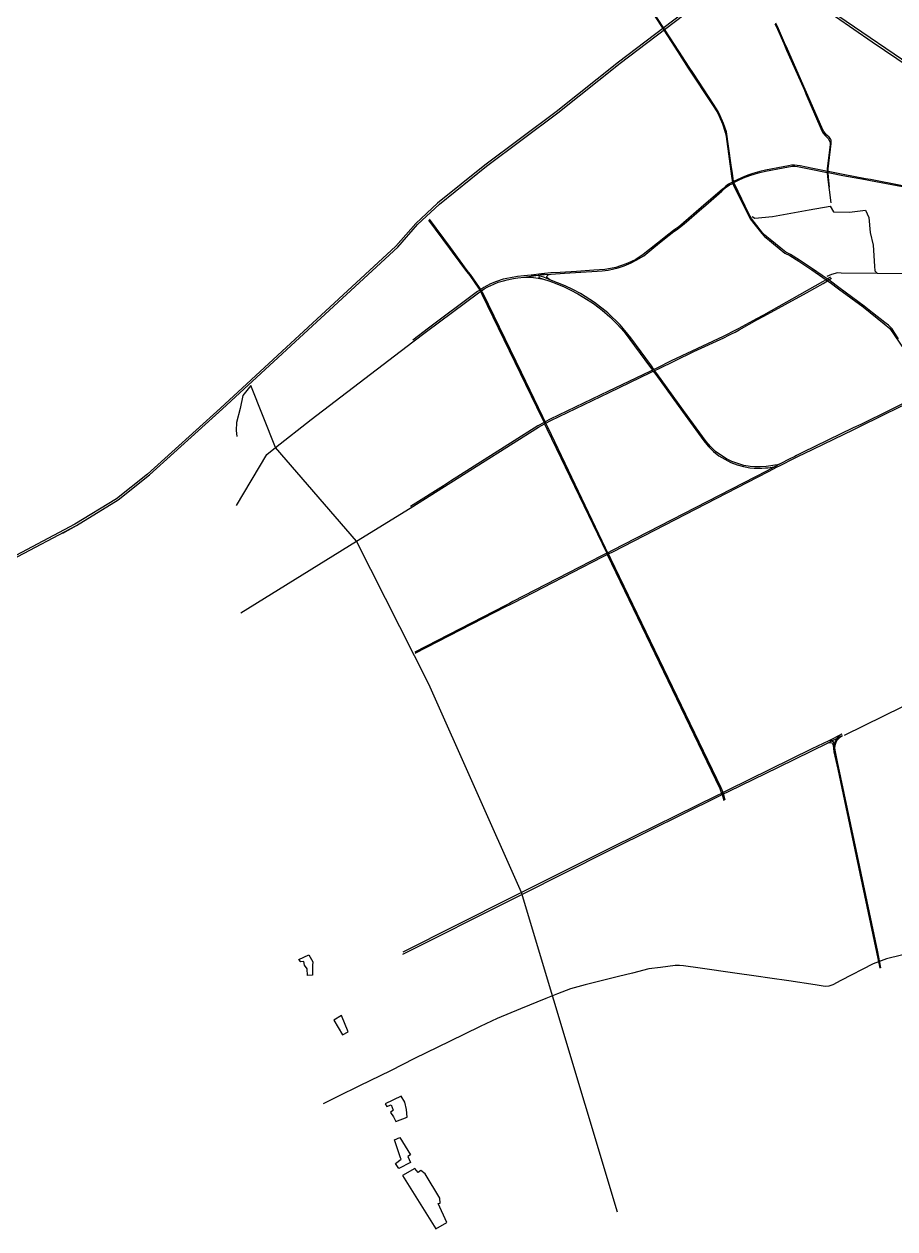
# Model space of a CAD drawing. Header units: millimetres. Extents: x 170 to 95391, y -643 to 69125.
# Drawn here: x 20274 to 26791, y 29586 to 38597 of the extents above; entities that cross this region are included whole.
import ezdxf

# ---------------------------------------------------------------- set-up
doc = ezdxf.new("R2010")
doc.units = ezdxf.units.MM
for name, color, linetype in [('roads_1', 1, 'Continuous'), ('roads_2', 2, 'Continuous'), ('roads_3', 3, 'Continuous'), ('water', 7, 'Continuous')]:
    doc.layers.add(name, color=color, linetype=linetype)

msp = doc.modelspace()

# ---------------------------------------------------------------- linework, layer by layer
at = {"layer": 'roads_1'}
for points in [[(25652.58, 38844.76), (25576.42, 38831.76), (25466.17, 38802.24), (25335.66, 38751.47), (25198.89, 38673.59), (24721.93, 38312.53), (24255.88, 37941.04), (23721.57, 37541.75), (23368.03, 37256.36), (23204.52, 37104.83), (23056.55, 36935.18), (21743.69, 35725), (21198.64, 35231.42), (20965.31, 35047.05), (20655.05, 34855.71), (20174.53, 34602.63)], [(20184.84, 34593.39), (20666.68, 34847.15), (20978.04, 35039.17), (21212.38, 35224.33), (21757.81, 35718.27), (23071.28, 36929.01), (23219.26, 37098.68), (23381.88, 37249.38), (23734.85, 37534.31), (24269.12, 37933.57), (24735.2, 38305.09), (25210.9, 38665.21), (25346.83, 38739.59), (25454.14, 38781.92), (25612.83, 38825.75)], [(26278.2, 38697.02), (26345.47, 38652.87), (26619.75, 38464), (26896.51, 38278.09)], [(26902.09, 38290.88), (26425.34, 38615.19), (26287.56, 38708.17)], [(20563.27, 34789.18), (20666.68, 34847.15)]]:
    msp.add_lwpolyline(points, dxfattribs=at)
at = {"layer": 'roads_2'}
for points in [[(25893.12, 38597.93), (25912.02, 38559), (25959.1, 38450.68), (25979.38, 38402.76), (26113.06, 38101.4), (26124.6, 38074.25), (26237, 37816.05), (26243.84, 37797.85), (26254.23, 37781.52), (26268.42, 37763.56), (26291.51, 37739.78), (26301.02, 37724.65), (26305.04, 37710.93), (26306.04, 37693.32)], [(26314.79, 37702.97), (26314.68, 37715.92), (26312.89, 37728.66), (26307.88, 37738.58), (26298.75, 37752.03), (26281.64, 37766.53), (26268.37, 37780.98), (26258.91, 37794.43), (26252.94, 37804.36), (26244.19, 37823.54), (26129.27, 38085.57), (26120.23, 38107.3), (25986.56, 38408.65), (25965.64, 38457.53), (25919.42, 38562.35), (25900.39, 38602.5)], [(26306.04, 37693.32), (26283.47, 37516.44), (26284.47, 37494.55), (26284.62, 37491.01)], [(26291.19, 37489.9), (26291.03, 37493.24), (26290.07, 37514.08), (26314.79, 37702.97)], [(26284.62, 37491.01), (26284.79, 37487.28), (26286.28, 37454.51), (26311.62, 37259.93)], [(26302.17, 37376.11), (26292.89, 37453), (26291.36, 37486.15), (26291.19, 37489.9)], [(25574.72, 37414.91), (25577.38, 37406.62), (25583.78, 37392.66), (25688.96, 37174.39), (25706.84, 37139.35), (25735.23, 37104.21), (25794.55, 37030.22), (25816.07, 37007.79), (25851.72, 36979.18), (25882.5, 36953.88), (25968.19, 36884.47), (26005.33, 36864.83), (26071.06, 36823.39), (26170.18, 36757.99), (26275.15, 36684.58), (26285.9, 36677.07), (26305.1, 36663.63), (26367.65, 36617.35)], [(26816.37, 36243.68), (26784.8, 36292.44), (26770.09, 36316.26), (26742.02, 36345.8), (26715.2, 36364.56), (26623.38, 36437.74), (26559.73, 36486.29), (26372.25, 36626.54), (26309.7, 36673.38), (26295.53, 36683.08), (26284.65, 36690.53), (26246.56, 36716.6), (26175.05, 36766.62), (26075.86, 36832.04), (26009.68, 36872.49), (25974.24, 36891.84), (25936.37, 36920.18), (25856.76, 36986.22), (25832.47, 37004.74), (25816.42, 37018.52), (25801.12, 37035.53), (25739.63, 37112.11), (25717.99, 37142.43), (25697.82, 37177.03), (25592.84, 37397.03), (25586.39, 37411.33), (25583.1, 37419.1)], [(24121.26, 36696.06), (24160.36, 36688.76), (24208.32, 36674.79), (24260.23, 36654.75), (24315.58, 36631.23), (24365.16, 36607.77), (24417.56, 36578.57), (24461.65, 36552.58), (24535.35, 36505.71), (24598.94, 36457.74), (24657.46, 36406.96), (24713.41, 36352.99), (24765.37, 36294.76), (24961.1, 36029.13), (24976.94, 36008.08), (24979.56, 36004.59)], [(24127.12, 36704.88), (24130.51, 36699.69), (24160.36, 36688.76)], [(24990.11, 36009.49), (24987.45, 36013.25), (24968.23, 36040.4), (24815.66, 36249.13), (24733.69, 36347.99), (24641.78, 36437.86), (24542.33, 36513.8), (24437.17, 36580.71), (24381.23, 36611.75), (24323.83, 36638.96), (24207.4, 36684.58), (24163.31, 36703.65), (24129.77, 36713.63)], [(24207.4, 36684.58), (24187.46, 36699.04), (24185.7, 36707.3)], [(26367.65, 36617.35), (26552.22, 36482.09), (26710.82, 36355.5), (26751.96, 36319), (27046.8, 35888.43)], [(24979.56, 36004.59), (24982.46, 36000.74), (25000.65, 35976.56), (25201.13, 35699.78), (25359.77, 35480.78), (25394.49, 35438.96), (25432.37, 35401.15), (25473.7, 35368.51), (25518.01, 35341.94), (25562.88, 35318.88), (25610.14, 35300.83), (25658.07, 35287.6), (25706.19, 35278.41), (25737.82, 35275.63), (25763.84, 35274.66), (25793.74, 35275.05), (25822.96, 35277.2), (25838.82, 35278.78), (25872.96, 35281.92), (25885.41, 35282.61), (25910.26, 35284.41)], [(25938.21, 35309.83), (25911.15, 35300.43), (25892.82, 35296.76), (25861.11, 35291.85), (25827.31, 35288.7), (25783.29, 35284.6), (25742.85, 35285.72), (25706.65, 35288.91), (25660.45, 35296.22), (25615.02, 35309.05), (25571.42, 35325.82), (25529.49, 35345.97), (25487.97, 35371.68), (25448.48, 35400.76), (25411.93, 35436.27), (25379.47, 35473.7), (25209.03, 35707.21), (25008.16, 35983.98), (24992.76, 36005.76), (24990.11, 36009.49)], [(24713.91, 29711.36), (23996.09, 32100.54), (23304.03, 33658.95), (22762.79, 34728.7), (22155.79, 35429.05), (21971.19, 35892.69)], [(25910.26, 35284.41), (25925.95, 35292.64), (26044.77, 35353.01), (26059.27, 35359.85), (26079.77, 35369.79), (26105.6, 35383.52), (26483.1, 35565.37), (26537.98, 35592.81), (26983.58, 35811.48), (27036.41, 35842.73), (27064.23, 35862.73), (27067.64, 35865.18)], [(27061.24, 35873.44), (27058.14, 35871.2), (27031.29, 35851.72), (26979.6, 35821.1), (26534.73, 35603.18), (26478.4, 35576.43), (26099.88, 35392.6), (26074.99, 35380.26), (26054.91, 35370.95), (26040.76, 35363.81), (25999.73, 35341.56), (25938.21, 35309.83)], [(26412.73, 33278.75), (26997.75, 33564.39), (28212.67, 34150.19), (28241.49, 34163.26)]]:
    msp.add_lwpolyline(points, dxfattribs=at)
at = {"layer": 'roads_3'}
for points in [[(24961.06, 38704.93), (25167.41, 38390.29)], [(25173.6, 38393.8), (25108.69, 38494.45), (24967.11, 38710.59)], [(25167.41, 38390.29), (25244, 38267.98)], [(25251.9, 38274.54), (25173.6, 38393.8)], [(25244, 38267.98), (25425.64, 37993.37), (25462.83, 37935.68), (25475.87, 37907.95), (25500.09, 37850.03), (25508.87, 37828.44), (25521.4, 37787.11), (25527.9, 37754.8), (25568.63, 37459.58), (25571.98, 37427.27), (25574.72, 37414.91)], [(25583.1, 37419.1), (25576.95, 37461.31), (25574.61, 37478.23), (25566.41, 37541.6), (25529.33, 37789.69), (25508.41, 37852.8), (25483.35, 37911.13), (25468.66, 37942.42), (25434.31, 37997.23), (25283.46, 38226.34), (25251.9, 38274.54)], [(26287.39, 37493.97), (26284.47, 37494.55), (26263.33, 37498.78), (26176.83, 37516), (26082.81, 37535.46), (26058.67, 37539.97), (26039.67, 37542.38), (26016.06, 37540.56), (25993.26, 37537.01), (25954.31, 37529.9), (25822.63, 37503.68), (25779.32, 37494.47), (25762.72, 37490.34), (25727.69, 37479.6), (25698.78, 37469.87), (25664.8, 37456.25), (25610.55, 37432.82), (25583.1, 37419.1), (25574.72, 37414.91), (25564.22, 37409.66), (25545.76, 37399.47), (25523.24, 37381.43), (25500.35, 37361.6), (25341.27, 37224.09), (25209.8, 37109.84)], [(25212.65, 37103.39), (25344.67, 37216.8), (25375.19, 37243.43), (25495.51, 37347.16), (25527.46, 37375.87), (25552.62, 37393.8), (25569.55, 37402.52), (25577.38, 37406.62), (25586.39, 37411.33), (25591.56, 37414.04), (25614.16, 37426.41), (25657.28, 37445.73), (25706.15, 37464.72), (25744.01, 37476.64), (25780.12, 37487.16), (25823.13, 37496.45), (25953.87, 37522.31), (25994.27, 37530.2), (26024.27, 37533.61), (26040.7, 37535.16), (26061.98, 37532.08), (26173.79, 37509.42), (26260.08, 37491.59), (26284.79, 37487.28), (26287.89, 37486.75)], [(26952.43, 37287.96), (26949.24, 37290.63), (26929.23, 37307.46), (26882.46, 37365.9), (26872.98, 37376.46), (26862.35, 37382.43), (26847.74, 37387.86), (26607.89, 37433.22), (26571.32, 37439.56), (26403.37, 37471.28), (26316.02, 37488.25), (26291.03, 37493.24), (26287.39, 37493.97)], [(26287.89, 37486.75), (26291.36, 37486.15), (26315.09, 37482.03), (26402.1, 37465.16), (26570.93, 37433.35), (26607.51, 37427.69), (26846.66, 37381.19), (26860.98, 37374.93), (26878.18, 37362.64), (26896.01, 37340.26), (26924.21, 37304.03), (26943.64, 37287.08), (26947.41, 37283.79)], [(25723.18, 37157.37), (25742.2, 37146.1), (25874.79, 37157.68), (26148.28, 37206.49), (26305.08, 37234.45), (26331.76, 37193.49), (26451.45, 37190.48), (26571.32, 37203.98), (26594.71, 37150.2), (26604.75, 37037.36), (26627.71, 36942.91), (26637.19, 36785.75), (26640.11, 36752.46), (26661.56, 36730.07)], [(23299.6, 37131.14), (23457.47, 36917.83), (23477.92, 36890.32), (23583.77, 36747.27), (23608.56, 36716.28), (23674.63, 36622.71), (23683.59, 36606.36), (23688.85, 36596.77), (23700.17, 36576.13), (23987.25, 35986.29), (24148.13, 35651.59), (24164.93, 35615.79), (24169.08, 35606.97), (24186.16, 35570.57), (24634.06, 34638.49), (24635.93, 34634.6)], [(24644.44, 34639.3), (24642.69, 34642.95), (24626.19, 34677.49), (24194.83, 35577.78), (24178.74, 35612.02), (24174.55, 35620.93), (24156.25, 35659.88), (23996.52, 35989.87), (23709.27, 36580.91), (23696.86, 36602.19), (23691.43, 36611.5), (23681.93, 36627.8), (23614.16, 36724.27), (23591.02, 36752.99), (23485.74, 36898.87), (23465.29, 36926.15), (23309.05, 37136.96)], [(25150.51, 37064.27), (25134.35, 37052.12), (25097.77, 37025.9), (25014.22, 36959.28), (24907.64, 36872.23), (24851.84, 36837.26), (24815.73, 36818.79), (24778.82, 36802.54), (24702.08, 36776.59), (24662.43, 36768.01), (24620.76, 36760.92), (24537.24, 36755.18), (24408.01, 36747.32), (24286.08, 36739.36), (24217.1, 36735.06)], [(24217.54, 36727.26), (24318.45, 36733.37), (24563.7, 36748.15), (24599.56, 36751.37), (24643.92, 36756.63), (24687.23, 36765.13), (24718.83, 36773.58), (24765.82, 36789.57), (24816.29, 36810), (24854.85, 36830.2), (24910.68, 36864.55), (24957.35, 36900.3), (25028.28, 36961.1), (25101.53, 37018.05), (25136.42, 37044.84), (25155.7, 37058.36)], [(25172.62, 37079.43), (25150.51, 37064.27)], [(25155.7, 37058.36), (25178.93, 37074.63)], [(25209.8, 37109.84), (25172.62, 37079.43)], [(25178.93, 37074.63), (25212.65, 37103.39)], [(21863.57, 34996.72), (22091.75, 35378.81), (22155.79, 35429.05), (22423.46, 35639.09), (23182.33, 36219.29), (23285.72, 36298.45), (23673.54, 36586.4), (23688.85, 36596.77), (23696.86, 36602.19), (23717.87, 36616.42), (23744.3, 36630.36), (23767, 36642.05), (23789.46, 36652.13), (23822.33, 36665.53), (23862.09, 36677.26), (23889.12, 36684.77), (23935.78, 36694.82), (23969.01, 36699.06), (24016.46, 36705), (24068.68, 36711.52), (24104.64, 36716.15), (24136.61, 36720.27), (24169.06, 36724.45), (24217.54, 36727.26)], [(24217.1, 36735.06), (24167.69, 36731.51), (24146.07, 36729.97), (24068.54, 36719.78), (24015.02, 36714.16), (23965.59, 36707.89), (23914.51, 36700.11), (23858.54, 36688.03), (23809.13, 36672.36), (23763.65, 36653.16), (23713.68, 36626.13), (23691.43, 36611.5), (23683.59, 36606.36), (23667.19, 36595.57), (23299.35, 36322.11), (23182.2, 36233.62)], [(24016.46, 36705), (24055.38, 36703.92), (24087.05, 36701.58), (24121.26, 36696.06)], [(24129.77, 36713.63), (24104.64, 36716.15), (24068.54, 36719.78)], [(24167.69, 36731.51), (24136.61, 36720.27), (24129.77, 36713.63), (24127.12, 36704.88)], [(24185.7, 36707.3), (24189.47, 36714.83), (24195.52, 36720.27), (24202.69, 36723.17), (24217.54, 36727.26)], [(26280.26, 36687.78), (26275.15, 36684.58), (26248.98, 36668.16), (25807.45, 36420.77), (25754.25, 36392.76), (25618.97, 36317.18), (25588.13, 36301.54)], [(26128.16, 36587.08), (26254.1, 36657.17), (26285.9, 36677.07), (26290.77, 36680.11)], [(26307.78, 36705.05), (26284.65, 36690.53), (26280.26, 36687.78)], [(27553.89, 36353.75), (27425.5, 36436.89), (27365, 36471.37), (27225.77, 36578.37), (27195.81, 36617.48), (27178.74, 36661.99), (27160.04, 36706.52), (27115.5, 36725.38), (26661.56, 36730.07), (26389.23, 36732.9), (26360.52, 36735.08), (26316.23, 36723.85), (26280.47, 36710.09)], [(26290.77, 36680.11), (26295.53, 36683.08), (26315.28, 36695.45)], [(25594.28, 36293.41), (25624.27, 36308.78), (25757.67, 36384.87), (25808.75, 36412.3), (26128.16, 36587.08)], [(21895.99, 34192.44), (22762.79, 34728.7), (23163.54, 34976.66), (23468.31, 35168.72), (24123.31, 35583.05), (24169.08, 35606.97), (24178.74, 35612.02), (24216.88, 35631.94), (24653, 35842.38), (24962.53, 35990.99), (24982.46, 36000.74), (24992.76, 36005.76), (25015.48, 36016.87), (25285.64, 36146.87), (25509.47, 36250.76), (25549.01, 36269.53), (25568.26, 36279.68)], [(25564.08, 36289.19), (25545.13, 36279.59), (25506.38, 36260.95), (25116.92, 36076.99), (25009.79, 36024.21), (24987.45, 36013.25), (24976.94, 36008.08), (24956.75, 35998.18), (24648.48, 35850.57), (24211.91, 35640.91), (24174.55, 35620.93), (24164.93, 35615.79), (24118.34, 35590.88), (23464.75, 35177.08), (23411.95, 35142.96), (23164.85, 34988.51)], [(25588.13, 36301.54), (25564.08, 36289.19)], [(25568.26, 36279.68), (25594.28, 36293.41)], [(21971.19, 35892.69), (21910.29, 35819.74), (21890.73, 35721.78), (21864.92, 35615.69), (21862.22, 35556.41), (21865.85, 35511.37)], [(25938.21, 35309.83), (25885.41, 35282.61), (25834.21, 35256.2), (24675.91, 34660.1), (24642.69, 34642.95), (24634.06, 34638.49), (24595.54, 34618.6), (23931.58, 34277.25), (23906.36, 34263.9)], [(23910.7, 34255.61), (23936.07, 34268), (24602.94, 34611.59), (24638.3, 34629.68), (24646.93, 34634.1), (24679.33, 34650.68), (25843.54, 35249.39), (25910.26, 35284.41)], [(24635.93, 34634.6), (24638.3, 34629.68), (25479.67, 32879.13), (25493.76, 32843.31), (25497.84, 32833.55), (25509.84, 32789.35)], [(25520.08, 32791.83), (25508.97, 32838.84), (25504.48, 32848.62), (25489.93, 32883.61), (24664.2, 34597.93), (24646.93, 34634.1), (24644.44, 34639.3)], [(23906.36, 34263.9), (23876.51, 34248.09), (23197.37, 33898.96)], [(23201.41, 33890.91), (23879.48, 34240.36), (23910.7, 34255.61)], [(23109.21, 31640.49), (23923.77, 32049.38), (24003.37, 32089.5), (24642.88, 32411.94), (24692.68, 32436.05), (25469.06, 32819.87), (25497.84, 32833.55), (25508.97, 32838.84), (25546.68, 32856.78), (25918.51, 33039.92), (26291.88, 33221.52), (26318.19, 33235.02), (26355.46, 33254.15), (26398.85, 33276.43)], [(26394.3, 33285.66), (26295.2, 33235.96), (26168.19, 33175.1), (25540.27, 32866.36), (25504.48, 32848.62), (25493.76, 32843.31), (25460.69, 32826.92), (24685.5, 32445.67), (24635.7, 32421.27), (23996.09, 32100.54), (23917.69, 32061.03), (23109.31, 31654.28)], [(26394.3, 33285.66), (26380.48, 33277.5), (26369.32, 33270.3), (26360.11, 33261.05), (26355.46, 33254.15), (26348.73, 33241.29), (26340.68, 33224.29), (26337.12, 33212.41), (26334.56, 33203.9), (26331.79, 33181.24), (26334.89, 33154.61), (26362.73, 33023.38), (26500.3, 32373.8), (26653.35, 31655.9), (26678.96, 31535.09)], [(26685.06, 31537.04), (26663.97, 31658.84), (26510.56, 32376.77), (26361.7, 33080.11), (26342.9, 33166.85), (26341.66, 33182.55), (26344.07, 33197.92), (26345.9, 33212.19), (26350.84, 33226.98), (26359.44, 33241.45), (26370.25, 33253.1), (26384.46, 33265.84), (26398.85, 33276.43)], [(26291.88, 33221.52), (26308.98, 33223.07), (26317.52, 33221.18), (26323.98, 33215.3), (26328.15, 33204.49), (26331.79, 33181.24)], [(26341.66, 33182.55), (26337.12, 33212.41), (26336.39, 33217.17), (26331.75, 33226.19), (26324.61, 33232.09), (26318.19, 33235.02), (26312.06, 33237.82), (26295.2, 33235.96)], [(27350.73, 31756.95), (26728.47, 31605.88), (26628.7, 31568.45), (26386.31, 31443.68), (26326.63, 31412.25), (26296.14, 31400.66), (26268.52, 31399.58), (26195, 31409.95), (25997.01, 31439.94), (25854.57, 31459.73), (25752.32, 31476.11), (25593.81, 31498.82), (25333.31, 31535.88), (25208.34, 31554.13), (25178.01, 31556.74), (25145.32, 31554.79), (25035.66, 31540.83), (24949.96, 31530.28), (24827.24, 31498.15), (24723.45, 31474.06), (24473.39, 31410.31), (24362.67, 31382.17), (24264.71, 31343.38), (24177.39, 31309.49), (23988.35, 31230.46), (23814.12, 31159.5), (23686.24, 31099.66), (23457.89, 30986.91), (23196.24, 30861), (23015.37, 30768.3), (22784.28, 30655.05), (22621.48, 30575.67), (22511.13, 30522.24)]]:
    msp.add_lwpolyline(points, dxfattribs=at)
at = {"layer": 'water'}
for points in [[(22330.03, 31599.98), (22405.97, 31635.18), (22434.22, 31583.72), (22433.41, 31556.93), (22433.66, 31484.28), (22396.09, 31480.8), (22393.05, 31531.78), (22372.76, 31557.58), (22366.38, 31586.49), (22345.28, 31583.96), (22330.03, 31599.98)], [(22591.47, 31147.01), (22657.63, 31036.01), (22699.02, 31060.12), (22649.42, 31181.18), (22591.47, 31147.01)], [(22976.02, 30520.29), (22989.17, 30500.19), (23021.7, 30512.64), (23036.2, 30473.83), (23015.44, 30456.43), (23038.76, 30424.69), (23056.89, 30389.19), (23141.55, 30421.83), (23135.99, 30478.67), (23122.18, 30533.28), (23096.44, 30579.09), (22976.02, 30520.29)], [(23091.53, 30117.95), (23046.16, 30251.46), (23086.44, 30268.66), (23166.3, 30139.39), (23145.59, 30126.08), (23166.22, 30083.11), (23077.8, 30036.24), (23053, 30073.85), (23097.07, 30107.9), (23091.53, 30117.95)], [(23106.56, 29985.31), (23354.25, 29585.66), (23438.57, 29633.06), (23372.22, 29776), (23386.63, 29777.89), (23386.53, 29816.57), (23276.37, 29997.83), (23243.73, 30022.74), (23223.51, 30006.78), (23199.15, 30036.71), (23106.56, 29985.31)]]:
    msp.add_lwpolyline(points, close=True, dxfattribs=at)

doc.saveas('drawing.dxf')
